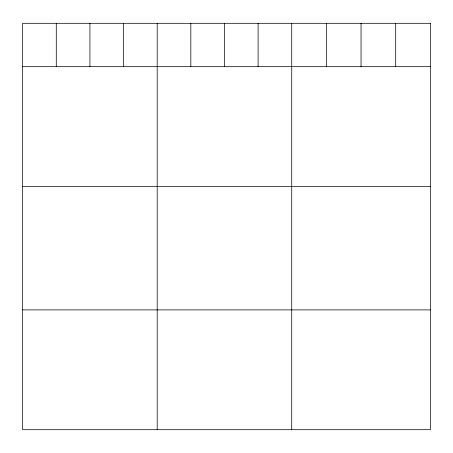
<?xml version="1.0" encoding="UTF-8"?>
<svg xmlns="http://www.w3.org/2000/svg" width="453" height="453" viewBox="0 0 453 453"><rect width="100%" height="100%" fill="white"/><g stroke="black" fill="none" stroke-linecap="round" stroke-linejoin="round"><path stroke-width="0.68" d="M22.65 66.676L430.35 66.676M22.65 186.472L430.35 186.472M22.65 309.897L430.35 309.897M395.695 23.307L395.695 66.676M361.041 23.307L361.041 66.676M326.387 23.307L326.387 66.676M291.732 23.307L291.732 429.693M258.097 23.307L258.097 66.676M224.462 23.307L224.462 66.676M190.826 23.307L190.826 66.676M157.191 23.307L157.191 429.693M123.556 23.307L123.556 66.676M89.921 23.307L89.921 66.676M56.285 23.307L56.285 66.676M430.35 23.307L22.65 23.307L22.65 429.693L430.35 429.693L430.35 23.307"/></g></svg>
